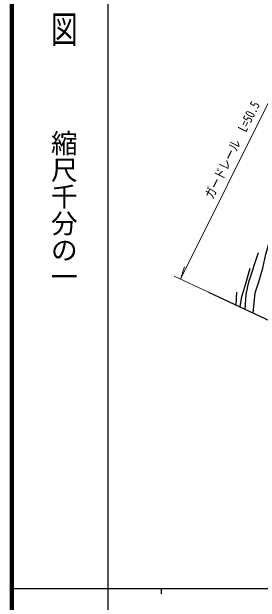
# Model space of a CAD drawing. Units: millimetres at full size, sheet at 1:1000; details may follow other scales. Extents: x 40000 to 680000, y 20000 to 380000.
# Drawn here: x 40000 to 86573, y 202409 to 313166 of the extents above; entities that cross this region are included whole.
import ezdxf
from ezdxf.enums import TextEntityAlignment as Align

# ---------------------------------------------------------------- set-up
doc = ezdxf.new("R2010")
doc.units = ezdxf.units.MM
doc.header["$LTSCALE"] = 1000
for name, color, linetype, lineweight in [('M-BGD', 7, 'Continuous', 25), ('M-BMK-OTRS', 5, 'Continuous', 25), ('M-STR-HTXT', 7, 'Continuous', 13), ('M-TTL', 2, 'Continuous', 140), ('M-TTL-BAND', 7, 'Continuous', 25)]:
    doc.layers.add(name, color=color, linetype=linetype, lineweight=lineweight)
doc.styles.add('@ＭＳ ゴシック', font='')
doc.styles.add('ＭＳ ゴシック', font='')
doc.styles.get('@ＭＳ ゴシック').set_extended_font_data('@MS Gothic')
doc.styles.get('ＭＳ ゴシック').set_extended_font_data('MS Gothic')

msp = doc.modelspace()

# ---------------------------------------------------------------- linework, layer by layer
at = {"layer": 'M-BGD'}
msp.add_line((82042, 258155), (82188, 260589), dxfattribs=at)
for points in [[(85250, 256661), (85620, 260444), (86259, 262298), (87055, 265045), (87646, 267677), (88387, 270232), (88874, 272972)], [(83768, 257351), (83955, 260122), (84442, 262523), (86251, 268027)], [(82804, 257800), (83122, 259764), (83731, 261784), (84699, 265051)]]:
    msp.add_lwpolyline(points, dxfattribs=at)
at = {"layer": 'M-BMK-OTRS'}
msp.add_line((76900, 260551), (128665, 236437), dxfattribs=at)
at = {"layer": 'M-STR-HTXT'}
for p, q in [((71608, 263015), (96087, 312157)), ((71608, 263015), (72387, 265344)), ((76900, 260551), (70427, 263566))]:
    msp.add_line(p, q, dxfattribs=at)
at = {"layer": 'M-TTL'}
msp.add_line((40000, 380000), (40000, 20000), dxfattribs=at)
at = {"layer": 'M-TTL-BAND'}
for p, q in [((58000, 370000), (58000, 20000)), ((40000, 205000), (579000, 205000)), ((68000, 205000), (68000, 204000))]:
    msp.add_line(p, q, dxfattribs=at)

# ---------------------------------------------------------------- texts
at = {"layer": 'M-STR-HTXT', "style": 'ＭＳ ゴシック', "width": 0.8}
msp.add_text('ガードレール\u3000L=50.5', height=1833, rotation=63.521, dxfattribs=at).set_placement((82629, 286594), align=Align.BOTTOM_CENTER)
at = {"layer": 'M-TTL-BAND', "style": '@ＭＳ ゴシック', "width": 1.4}
msp.add_text('平  面  図', height=3666, rotation=270, dxfattribs=at).set_placement((49777, 306475), align=Align.MIDDLE_RIGHT)
at = {"layer": 'M-TTL-BAND', "style": '@ＭＳ ゴシック'}
msp.add_text('縮尺千分の一', height=3666, rotation=270, dxfattribs=at).set_placement((49777, 261030), align=Align.MIDDLE_RIGHT)

doc.saveas('drawing.dxf')
